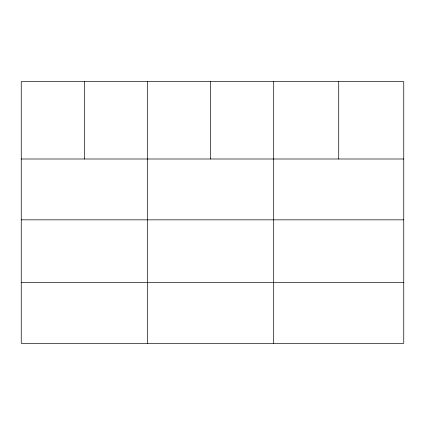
<?xml version="1.0" encoding="UTF-8"?>
<svg xmlns="http://www.w3.org/2000/svg" width="425" height="425" viewBox="0 0 425 425"><rect width="100%" height="100%" fill="white"/><g stroke="black" fill="none" stroke-linecap="round" stroke-linejoin="round"><path stroke-width="0.64" d="M403.75 219.837L403.75 81.653L21.25 81.653L21.25 343.347L403.75 343.347L403.75 219.837L21.25 219.837M21.25 158.998L403.75 158.998M21.25 282.513L403.75 282.513M338.725 81.653L338.725 158.998M273.7 81.653L273.7 343.347M210.587 81.653L210.587 158.998M147.475 81.653L147.475 343.347M84.363 81.653L84.363 158.998"/></g></svg>
